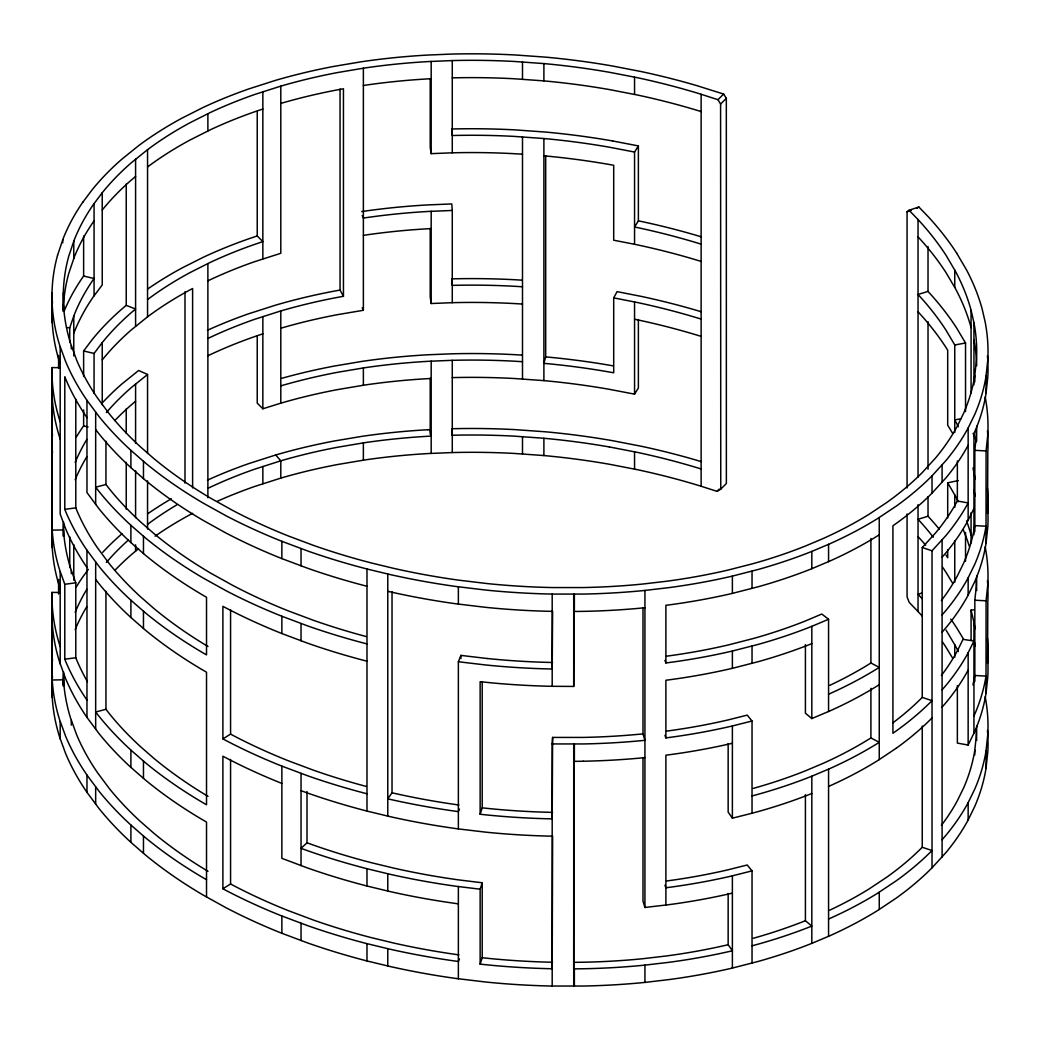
<?xml version="1.0" encoding="UTF-8"?>
<svg xmlns="http://www.w3.org/2000/svg" width="1040" height="1040" viewBox="0 0 1040 1040"><rect width="100%" height="100%" fill="white"/><g stroke="black" fill="none" stroke-linecap="round" stroke-linejoin="round"><path stroke-width="1.5" d="M52.026 292.656L52.247 322.621L52.026 292.656A451.308 260.559 0 0 1 57.59 255.125M52.026 367.588L52.247 547.43L52.026 367.588L60.099 367.666M52.026 592.397L52.247 697.294L52.026 592.397L60.099 592.475M217.282 501.28A392.275 226.486 0 0 1 254.696 486.46L280.8 478.101A405.626 234.195 0 0 1 337.792 464.49L364.442 460.005A428.675 247.494 0 0 1 428.844 453.518L452.27 452.556A454.571 262.444 0 0 1 514.306 453.44L543.894 455.559A484.406 279.669 0 0 1 609.388 464.256L637.338 469.677A510.445 294.697 0 0 1 700.557 486.07L717.041 491.361L720.759 489.164L720.59 104.052L717.964 99.697L700.557 94.094A510.445 294.697 0 0 0 637.338 77.688L609.388 72.28A484.406 279.669 0 0 0 543.894 63.583L514.319 61.464A454.571 262.444 0 0 0 452.27 60.567L428.844 61.542A428.675 247.494 0 0 0 364.442 68.029L337.779 72.514A405.626 234.195 0 0 0 280.8 86.125L254.696 94.484A392.275 226.486 0 0 0 210.184 112.567L189.735 122.876A389.324 224.77 0 0 0 147.55 149.669L131.365 162.721A397.605 229.554 0 0 0 102.245 192.725L93.288 204.659A414.258 239.174 0 0 0 74.1 240.292L68.757 256.152A440.206 254.15 0 0 0 63.336 292.76L63.531 311.389M63.297 311.402L63.323 292.76M63.297 536.211L63.323 523.692M63.297 686.075L63.323 673.725M987.454 730.444A469.092 270.829 0 0 1 987.831 751.569L986.024 768.352A440.219 254.163 0 0 1 974.714 806.52L968.149 819.975A419.042 241.93 0 0 1 945.828 852.696L932.022 867.828A404.014 233.246 0 0 1 895.999 898.261L877.669 910.481A400.621 231.296 0 0 1 829.582 935.87L811.824 943.371A407.251 235.131 0 0 1 758.199 961.428L732.381 968.058A425.178 245.479 0 0 1 669.084 979.576L644.93 982.41A448.266 258.804 0 0 1 583.245 986.037L552.188 986.037L552.188 743.938L583.245 743.951A448.266 258.804 0 0 0 644.93 740.311L642.993 733.876A437.008 252.304 0 0 1 582.881 737.425L552.617 737.425L552.188 818.87A477.685 275.782 0 0 1 485.498 814.827L480.142 814.255L480.142 681.681L485.498 682.253A477.685 275.782 0 0 0 552.188 686.309L573.716 686.426L573.924 611.338M573.924 761.306L573.716 968.877L583.245 968.76A448.266 258.804 0 0 0 644.93 965.12L669.084 962.299A425.178 245.479 0 0 0 732.394 950.768L728.156 944.723L728.156 893.477M552.617 611.247L552.188 669.006A477.685 275.782 0 0 1 485.498 664.95L458.367 661.752L458.367 828.919L485.498 832.13A477.685 275.782 0 0 0 552.188 836.173M552.188 743.938L552.617 737.425M552.617 836.121L552.188 968.747A477.685 275.782 0 0 1 485.498 964.691L480.142 964.132L480.142 889.2L482.209 882.778L458.913 879.931A495.56 286.117 0 0 1 393.458 868.036L371.618 862.771A516.815 298.376 0 0 1 313.469 845.117L307.008 842.803L301.041 848.341L307.58 850.694A527.969 304.824 0 0 0 366.99 868.725L389.298 874.12A506.831 292.617 0 0 0 456.235 886.275L480.142 889.2M63.518 305.11A467.077 269.659 0 0 0 70.668 343.733L76.674 360.204A496.015 286.377 0 0 0 97.487 397.969L109.2 413.712A518.947 299.611 0 0 0 140.478 446.888L153.881 458.588A531.479 306.852 0 0 0 211.523 498.693L233.285 510.757A530.79 306.449 0 0 0 288.288 535.951L313.456 545.376A516.815 298.376 0 0 0 371.605 563.03L393.445 568.308A495.56 286.117 0 0 0 458.913 580.19L487.448 583.596A466.609 269.386 0 0 0 552.617 587.561L582.881 587.561A437.008 252.304 0 0 0 642.993 584.012L666.536 581.256A413.881 238.953 0 0 0 728.156 570.05L753.272 563.602A396.11 228.696 0 0 0 805.415 546.039L822.718 538.72A389.285 224.744 0 0 0 869.427 514.046L887.198 502.203A392.938 226.863 0 0 0 922.246 472.589L935.649 457.886A407.81 235.443 0 0 0 957.346 426.062L963.755 412.958A429.13 247.754 0 0 0 974.766 375.739L976.521 359.398A457.951 264.394 0 0 0 973.934 322.699M974.831 531.57L974.831 450.346L976.521 434.33A457.951 264.394 0 0 0 976.729 426.114M52.234 305.318A478.231 276.107 0 0 0 59.553 344.864L65.702 361.738A507.312 292.89 0 0 0 86.983 400.361L98.956 416.455A530.114 306.059 0 0 0 130.91 450.346L144.586 462.306A542.854 313.417 0 0 0 203.476 503.269L225.693 515.58A542.087 312.975 0 0 0 281.866 541.32L307.58 550.953A527.969 304.824 0 0 0 366.99 568.984L389.298 574.366A506.831 292.617 0 0 0 456.235 586.521L485.498 590.031A477.685 275.782 0 0 0 552.188 594.074L583.245 594.074A448.266 258.804 0 0 0 644.93 590.434L669.084 587.613A425.178 245.479 0 0 0 732.394 576.095L758.199 569.465A407.251 235.131 0 0 0 811.824 551.408L829.582 543.894A400.621 231.296 0 0 0 877.669 518.518L895.999 506.298A404.014 233.246 0 0 0 932.022 475.852L945.815 460.72A419.042 241.93 0 0 0 968.136 427.999L974.701 414.544A440.219 254.163 0 0 0 986.011 376.376L987.818 359.593A469.092 270.829 0 0 0 985.166 321.997L982.124 308.841A496.353 286.572 0 0 0 966.355 269.607L956.644 253.097M973.947 534.69L973.947 433.498L974.701 431.834A440.219 254.163 0 0 0 986.011 393.666L987.818 376.883A469.092 270.829 0 0 0 987.454 355.758M942.097 632.216L945.815 627.887A419.042 241.93 0 0 0 968.136 595.166L974.701 581.711A440.219 254.163 0 0 0 986.011 543.543L986.076 450.918L987.818 434.525A469.092 270.829 0 0 0 985.166 396.929M974.831 681.447L974.831 600.223L976.521 584.207A457.951 264.394 0 0 0 976.729 575.978M986.076 543.153L987.818 526.76A469.092 270.829 0 0 0 987.454 505.635M957.359 685.698L957.359 743.093L968.149 745.043L974.701 731.588A440.219 254.163 0 0 0 986.011 693.42L986.076 600.795L987.818 584.402A469.092 270.829 0 0 0 985.166 546.806M941.382 825.37A407.81 235.443 0 0 0 957.346 800.735L963.755 787.631A429.13 247.754 0 0 0 974.766 750.412L976.521 734.084A457.951 264.394 0 0 0 976.729 725.855M986.076 693.03L987.818 676.637A469.092 270.829 0 0 0 987.454 655.499M942.097 839.735L945.815 835.406A419.042 241.93 0 0 0 968.136 802.685L974.701 789.23A440.219 254.163 0 0 0 986.011 751.062L987.818 734.279A469.092 270.829 0 0 0 985.166 696.683M545.688 155.87L545.688 356.902L543.894 363.337A484.406 279.669 0 0 1 609.388 372.021L613.704 372.801L613.704 297.869L617.084 291.642L641.29 296.4A520.455 300.482 0 0 1 696.852 310.44L701.415 311.805M57.603 255.125L63.076 238.81A425.425 245.609 0 0 1 82.797 202.228M69.732 342.173L69.732 327.834L74.087 315.224A414.258 239.174 0 0 1 93.275 279.591L94.068 278.525L83.629 276.029L82.81 277.173A425.425 245.609 0 0 0 64.168 311.077M480.142 814.255L482.209 807.846L482.209 681.642M480.142 964.132L482.209 957.723L482.209 882.778M94.068 220.883L93.288 221.962A414.258 239.174 0 0 0 74.1 257.582L68.757 273.455A440.206 254.15 0 0 0 63.336 310.05M73.775 333.294L74.087 332.527A414.258 239.174 0 0 1 93.275 296.894L102.232 284.947L102.232 192.725M458.367 661.752L460.915 655.395L487.448 658.541M459.394 809.081L458.367 811.616L456.235 811.33A506.831 292.617 0 0 1 389.298 799.175L387.777 798.824L392.028 792.779L392.028 591.747M459.394 958.945L458.367 961.493L456.235 961.194A506.831 292.617 0 0 1 389.298 949.039L366.99 943.657A527.969 304.824 0 0 1 307.58 925.626L281.866 915.993A542.087 312.975 0 0 1 225.693 890.266L222.898 888.771L222.898 756.197L225.693 757.679A542.087 312.975 0 0 0 281.866 783.419M973.947 508.443L968.149 520.234A419.042 241.93 0 0 1 945.828 552.955L942.097 557.284M973.947 715.949L974.701 714.285A440.219 254.163 0 0 0 986.011 676.117L974.779 675.48A429.13 247.754 0 0 1 972.933 684.918M942.097 614.926L945.815 610.597A419.042 241.93 0 0 0 968.136 577.876L974.701 564.421A440.219 254.163 0 0 0 986.011 526.253L974.779 525.603A429.13 247.754 0 0 1 963.768 562.822L957.359 575.939A407.81 235.443 0 0 1 941.382 600.561M942.097 689.858L945.815 685.529A419.042 241.93 0 0 0 968.136 652.808L973.947 641.017L963.027 639.353L957.359 650.871A407.81 235.443 0 0 1 941.382 675.493M701.129 261.443L700.557 261.248A510.445 294.697 0 0 0 637.338 244.855L634.556 244.27L634.556 152.048L638.378 145.912L612.664 140.972M638.378 145.912L638.378 220.844L634.556 226.98L637.338 227.565A510.445 294.697 0 0 1 700.557 243.971L701.129 244.153M452.27 377.611A454.571 262.444 0 0 1 514.306 378.508L543.894 380.627A484.406 279.669 0 0 1 609.388 389.324L634.556 394.147L638.378 388.011L638.378 319.449M83.629 376.48L83.629 350.961L92.001 339.833A408.798 236.015 0 0 1 121.953 308.971L126.23 305.357L126.23 184.093M94.068 393.328L94.068 353.457L102.232 342.589A397.605 229.554 0 0 1 131.352 312.585L135.59 309.023L126.23 305.357M82.81 202.228L92.001 189.969A408.798 236.015 0 0 1 121.953 159.107L138.632 145.665A400.387 231.153 0 0 1 182.013 118.118L203.099 107.484A403.455 232.934 0 0 1 248.859 88.907L275.73 80.301A416.741 240.604 0 0 1 334.269 66.326L361.699 61.711A439.816 253.916 0 0 1 427.752 55.055L451.776 54.067A465.777 268.918 0 0 1 515.359 54.977L545.688 57.148A495.469 286.052 0 0 1 612.664 66.04L641.29 71.591A520.455 300.482 0 0 1 696.852 85.631L723.619 94.055L726.323 98.332L726.362 483.496L720.759 489.164M83.629 409.955L83.629 425.906L82.81 427.037A425.425 245.609 0 0 0 76.18 437.281M88.296 569.413L82.81 576.914A425.425 245.609 0 0 0 76.18 587.145M968.136 445.289A419.042 241.93 0 0 1 945.828 478.023L932.022 493.142A404.014 233.246 0 0 1 895.999 523.588L892.918 525.746L892.918 733.252L895.999 731.094A404.014 233.246 0 0 0 932.022 700.661L922.246 697.398A392.938 226.863 0 0 1 892.814 722.891M922.246 697.398L922.246 547.521L935.649 532.831A407.81 235.443 0 0 0 957.346 500.994L968.149 502.944A419.042 241.93 0 0 1 945.828 535.665L932.022 550.797L932.022 867.828M942.097 707.148L945.815 702.832A419.042 241.93 0 0 0 968.136 670.098M717.041 491.361L719.277 489.099M717.964 99.697L723.619 94.055M720.59 104.052L726.323 98.332M102.245 359.892A397.605 229.554 0 0 1 131.352 329.875L147.55 316.836A389.324 224.77 0 0 1 189.735 290.043L192.608 288.522L192.608 487.929M106.366 412.568A397.605 229.554 0 0 1 131.352 387.53L147.55 374.478L138.632 370.474L121.953 383.916A408.798 236.015 0 0 0 102.7 402.454M114.829 570.401A397.605 229.554 0 0 1 131.352 554.684L138.58 548.652M135.59 176.436L131.365 180.011A397.605 229.554 0 0 0 102.245 210.015M135.59 401.245L131.365 404.82A397.605 229.554 0 0 0 114.829 420.537M956.657 253.097A521.885 301.301 0 0 0 928.005 216.489L918.84 206.999L909.051 210.249L907.075 211.77L907.075 487.981M895.999 748.397L877.669 760.617A400.621 231.296 0 0 1 829.582 785.993L828.568 786.422M918.84 206.999L916.734 208.39M828.568 919.009L829.582 918.58A400.621 231.296 0 0 0 877.669 893.191L895.999 880.971A404.014 233.246 0 0 0 932.022 850.538L922.246 847.275A392.938 226.863 0 0 1 887.211 876.876L869.427 888.732A389.285 224.744 0 0 1 829.803 910.143M366.99 793.78A527.969 304.824 0 0 1 307.58 775.749L281.866 766.116A542.087 312.975 0 0 1 225.693 740.389L222.898 738.907L230.568 734.11L230.568 609.622M222.898 888.771L230.568 883.987L230.568 759.486M879.255 534.82L877.669 535.808A400.621 231.296 0 0 1 829.582 561.184L811.824 568.698A407.251 235.131 0 0 1 758.199 586.755L732.381 593.385A425.178 245.479 0 0 1 669.084 604.903L665.886 605.306L665.886 662.948L669.084 662.545A425.178 245.479 0 0 0 732.394 651.027L758.199 644.397A407.251 235.131 0 0 0 811.824 626.34L828.568 619.268L828.568 711.49L811.824 718.562L805.415 713.193L805.415 644.631M870.909 538.499L870.909 663L869.427 663.923A389.285 224.744 0 0 1 829.803 685.334M879.255 684.684L877.669 685.672A400.621 231.296 0 0 1 829.582 711.061L828.568 711.49M870.909 688.298L870.909 737.932L869.427 738.855A389.285 224.744 0 0 1 822.718 763.529L805.415 770.835A396.11 228.696 0 0 1 753.259 788.398M192.608 513.331L189.735 514.852A389.324 224.77 0 0 0 155.09 536.185M262.847 109.031L254.696 111.774A392.275 226.486 0 0 0 210.184 129.857L189.735 140.166A389.324 224.77 0 0 0 147.55 166.972M257.231 111.449L257.231 235.95L262.847 241.605L254.696 244.361A392.275 226.486 0 0 0 210.184 262.431L189.735 272.74A389.324 224.77 0 0 0 147.55 299.546M207.883 280.826L210.197 279.734A392.275 226.486 0 0 1 254.696 261.651L280.8 253.292L280.8 86.125M207.883 338.468L210.197 337.376A392.275 226.486 0 0 1 254.696 319.293L280.8 310.934A405.626 234.195 0 0 1 337.792 297.336L343.447 296.296L343.447 88.777L337.779 89.804A405.626 234.195 0 0 0 280.8 103.415M207.883 355.758L210.197 354.666A392.275 226.486 0 0 1 254.696 336.583L262.847 333.84M207.883 488.332L210.197 487.24A392.275 226.486 0 0 1 254.696 469.17L280.8 460.811A405.626 234.195 0 0 1 337.792 447.2L364.442 442.715A428.675 247.494 0 0 1 428.844 436.228L431.184 436.098L430.209 429.611L427.752 429.728M870.909 737.932L879.255 742.326L877.669 743.314A400.621 231.296 0 0 1 829.582 768.703L811.824 776.204A407.251 235.131 0 0 1 758.199 794.274L752.037 795.951M828.568 694.2L829.582 693.771A400.621 231.296 0 0 0 877.669 668.382L879.255 667.394L870.909 663M907.075 211.77L911.222 210.327M257.231 235.95L248.859 238.771A403.455 232.934 0 0 0 203.099 257.361L182.013 267.982A400.387 231.153 0 0 0 147.55 289.107M257.231 336.154L257.231 403.117L262.847 408.772L280.8 403.169A405.626 234.195 0 0 1 337.792 389.558L364.442 385.073A428.675 247.494 0 0 1 428.844 378.586L431.184 378.456M965.536 411.567L965.536 343.005L956.644 328.029A521.885 301.301 0 0 0 928.005 291.434L918.034 294.476A510.809 294.918 0 0 1 946.075 330.304L954.759 344.968L954.759 432.484M939.315 529.191A521.885 301.301 0 0 0 928.005 516.243L918.034 519.285A510.809 294.918 0 0 1 933.27 537.173M922.311 592.917L918.034 594.23A510.809 294.918 0 0 1 922.077 598.689M427.752 429.741A439.816 253.916 0 0 0 361.699 436.384L334.269 440.999A416.741 240.604 0 0 0 275.717 454.974L248.859 463.58A403.455 232.934 0 0 0 207.441 480.155M811.824 643.63A407.251 235.131 0 0 1 758.199 661.687L732.381 668.317A425.178 245.479 0 0 1 669.084 679.835L665.886 680.251L665.886 737.893L669.084 737.49A425.178 245.479 0 0 0 732.394 725.959L752.037 721.019L752.037 813.241L732.381 818.181L728.156 812.136L728.156 743.587M752.037 963.118L752.037 870.883L732.381 875.836A425.178 245.479 0 0 1 669.084 887.354L665.886 887.757L664.924 885.209M752.037 813.241L758.199 811.564A407.251 235.131 0 0 0 811.824 793.507M752.037 945.815L758.199 944.138A407.251 235.131 0 0 0 811.824 926.081L805.415 920.712L805.415 794.599M366.145 636.532A516.815 298.376 0 0 1 313.469 620.308L288.288 610.883A530.79 306.449 0 0 1 233.285 585.689L211.523 573.625A531.479 306.852 0 0 1 153.868 533.52L140.465 521.82A518.947 299.611 0 0 1 109.187 488.657L105.95 484.497L95.667 487.201L98.956 491.4A530.114 306.059 0 0 0 130.91 525.291L144.586 537.238A542.854 313.417 0 0 0 203.476 578.201L225.693 590.525A542.087 312.975 0 0 0 281.866 616.252L307.58 625.885A527.969 304.824 0 0 0 366.99 643.916M208.013 796.354A531.479 306.852 0 0 1 153.868 758.329L140.465 746.629A518.947 299.611 0 0 1 109.187 713.466L105.95 709.306L95.667 712.01L98.956 716.209A530.114 306.059 0 0 0 130.91 750.1L144.586 762.047A542.854 313.417 0 0 0 203.476 803.01L206.518 804.765L206.518 672.178L203.476 670.436A542.854 313.417 0 0 1 144.586 629.473L130.897 617.513A530.114 306.059 0 0 1 98.943 583.622L95.667 579.423M947.7 517.881L947.7 482.807L958.321 480.584M343.447 296.296L340.054 290.069L334.269 291.122A416.741 240.604 0 0 0 275.717 305.11L248.859 313.703A403.455 232.934 0 0 0 207.441 330.278M954.759 344.968L965.536 343.005M960.921 418.782L954.759 419.9L955.552 421.369A484.874 279.942 0 0 1 958.321 426.79M363.376 68.198L363.376 310.297L337.779 314.613A405.626 234.195 0 0 0 280.8 328.224M522.496 361.699L514.319 361.205A454.571 262.444 0 0 0 452.27 360.321L428.844 361.283A428.675 247.494 0 0 0 364.442 367.77L337.779 372.255A405.626 234.195 0 0 0 280.8 385.866M363.376 85.488L364.442 85.332A428.675 247.494 0 0 1 428.844 78.832L431.184 78.715M363.376 235.365L364.442 235.196A428.675 247.494 0 0 1 428.844 228.709L431.184 228.592M86.983 417.651A507.312 292.89 0 0 1 65.689 379.028L64.792 376.766L64.792 509.353L75.79 507.871L76.674 510.068A496.015 286.377 0 0 0 97.487 547.833L109.2 563.589A518.947 299.611 0 0 0 140.478 596.752L153.881 608.465A531.479 306.852 0 0 0 208.013 646.49M52.234 530.127A478.231 276.107 0 0 0 59.553 569.673L64.792 584.285L75.79 582.803L75.79 657.748L76.674 659.945A496.015 286.377 0 0 0 87.425 681.668M64.792 584.285L64.792 659.217L75.79 657.748M732.394 893.126A425.178 245.479 0 0 1 669.084 904.644L644.93 907.465L642.993 901.043L642.993 757.614M971.074 640.38L971.074 610.09L974.272 609.83M430.209 78.598L430.209 147.16L431.184 153.647L452.27 152.815A454.571 262.444 0 0 1 514.306 153.699L522.496 154.18M362.232 215.54L363.376 218.062L364.442 217.906A428.675 247.494 0 0 1 428.844 211.419L452.27 210.457L452.27 302.679L431.184 303.524L430.209 297.024L430.209 228.462M573.716 611.494L583.245 611.364A448.266 258.804 0 0 0 644.93 607.737M573.716 761.371L583.245 761.241M52.247 530.127L63.531 529.919A467.077 269.659 0 0 0 70.668 568.529L75.79 582.803M52.247 680.004L63.531 679.783A467.077 269.659 0 0 0 70.668 718.406L76.674 734.877A496.015 286.377 0 0 0 97.487 772.642L109.2 788.398A518.947 299.611 0 0 0 140.478 821.561L153.881 833.274A531.479 306.852 0 0 0 208.013 871.299M573.924 962.338L582.881 962.234A437.008 252.304 0 0 0 642.993 958.698L666.536 955.942A413.881 238.953 0 0 0 728.156 944.723M974.831 450.346L986.076 450.918M974.831 600.223L986.076 600.795M452.27 77.87A454.571 262.444 0 0 1 514.306 78.767L543.894 80.886A484.406 279.669 0 0 1 609.388 89.57L637.338 94.991A510.445 294.697 0 0 1 700.557 111.384L701.129 111.579M451.867 130.299L452.27 135.512A454.571 262.444 0 0 1 514.306 136.409L543.894 138.528A484.406 279.669 0 0 1 609.388 147.212L634.556 152.048M452.27 435.253A454.571 262.444 0 0 1 514.306 436.15L543.894 438.269A484.406 279.669 0 0 1 609.388 446.966M522.236 280.189L515.359 279.773A465.777 268.918 0 0 0 451.776 278.863M522.496 286.767L514.319 286.273A454.571 262.444 0 0 0 452.27 285.376L451.867 280.176M522.496 304.057L514.319 303.563A454.571 262.444 0 0 0 452.27 302.679M522.236 355.121L515.359 354.705A465.777 268.918 0 0 0 451.776 353.808L427.752 354.783A439.816 253.916 0 0 0 361.699 361.439L334.269 366.067A416.741 240.604 0 0 0 281.814 378.3M66.547 327.509L69.732 327.834M482.209 807.846L487.448 808.405A466.609 269.386 0 0 0 552.617 812.37M482.209 957.723L487.448 958.282A466.609 269.386 0 0 0 552.617 962.234M387.777 591.305L389.298 591.656A506.831 292.617 0 0 0 456.235 603.824L485.498 607.321A477.685 275.782 0 0 0 552.188 611.364M456.235 978.497L485.498 981.994A477.685 275.782 0 0 0 552.188 986.05M458.367 828.919L456.235 828.62A506.831 292.617 0 0 1 389.298 816.465L366.99 811.07A527.969 304.824 0 0 1 307.58 793.039L301.041 790.699M458.367 903.851L456.235 903.552A506.831 292.617 0 0 1 389.298 891.397L366.99 886.015A527.969 304.824 0 0 1 307.58 867.984L281.866 858.351L281.866 766.116M613.704 297.869L637.338 302.51A510.445 294.697 0 0 1 700.557 318.903L701.129 319.085M609.388 446.953L637.338 452.374A510.445 294.697 0 0 1 700.557 468.78L701.129 468.962M634.556 244.27L613.704 240.214L613.704 165.282L609.388 164.502A484.406 279.669 0 0 0 543.894 155.818M638.378 220.844L641.29 221.455A520.455 300.482 0 0 1 696.852 235.495L701.415 236.873M634.556 319.215L637.338 319.8A510.445 294.697 0 0 1 700.557 336.193L701.129 336.388M456.235 978.497A506.831 292.617 0 0 1 389.298 966.329L366.99 960.947A527.969 304.824 0 0 1 307.58 942.916L281.866 933.283A542.087 312.975 0 0 1 225.693 907.556L203.476 895.245A542.854 313.417 0 0 1 144.586 854.269L130.897 842.322A530.114 306.059 0 0 1 98.943 808.431L86.97 792.337A507.312 292.89 0 0 1 65.689 753.714L59.54 736.827A478.231 276.107 0 0 1 52.234 697.294M392.028 792.779L393.445 793.117A495.56 286.117 0 0 0 458.913 804.999M83.629 350.961L94.068 353.457M83.629 425.906L88.101 426.972M701.415 461.682L696.852 460.304A520.455 300.482 0 0 0 641.29 446.264L612.664 440.713A495.469 286.052 0 0 0 545.701 431.821L515.359 429.65A465.777 268.918 0 0 0 451.776 428.74M922.246 547.521L932.022 550.797M366.99 586.274A527.969 304.824 0 0 1 307.58 568.23L281.866 558.61A542.087 312.975 0 0 1 225.693 532.87L203.476 520.559A542.854 313.417 0 0 1 144.586 479.596L130.897 467.649A530.114 306.059 0 0 1 98.943 433.758L95.667 429.559M366.99 661.206A527.969 304.824 0 0 1 307.58 643.175L281.866 633.542A542.087 312.975 0 0 1 225.693 607.815L222.898 606.32L222.898 738.907M230.568 734.11L233.285 735.566A530.79 306.449 0 0 0 288.288 760.76L313.456 770.185A516.815 298.376 0 0 0 366.145 786.396M230.568 883.987L233.285 885.43A530.79 306.449 0 0 0 288.288 910.624L313.456 920.062A516.815 298.376 0 0 0 371.605 937.703L393.445 942.981A495.56 286.117 0 0 0 458.913 954.876M206.518 879.697L203.476 877.955A542.854 313.417 0 0 1 144.586 836.979L130.897 825.032A530.114 306.059 0 0 1 98.943 791.141L86.97 775.047A507.312 292.89 0 0 1 65.689 736.424L59.54 719.537A478.231 276.107 0 0 1 52.234 680.004M828.568 619.268L821.795 614.042L805.415 620.971A396.11 228.696 0 0 1 753.259 638.534L728.156 644.982A413.881 238.953 0 0 1 666.523 656.188M64.792 509.353L65.702 511.615A507.312 292.89 0 0 0 86.983 550.238L98.956 566.332A530.114 306.059 0 0 0 130.91 600.223L144.586 612.17A542.854 313.417 0 0 0 203.476 653.146L206.518 654.888L206.518 597.246L203.476 595.504A542.854 313.417 0 0 1 144.586 554.528L130.897 542.581A530.114 306.059 0 0 1 98.943 508.69L86.97 492.596L86.97 400.361M206.518 896.987L206.518 822.055L203.476 820.313A542.854 313.417 0 0 1 144.586 779.337L130.897 767.39A530.114 306.059 0 0 1 98.943 733.499L86.97 717.405A507.312 292.89 0 0 1 65.689 678.782L59.54 661.895A478.231 276.107 0 0 1 52.234 622.362M909.051 210.249L918.034 219.544A510.809 294.918 0 0 1 946.075 255.372L955.552 271.492A484.874 279.942 0 0 1 970.97 309.803L973.947 322.699L973.947 384.826M922.077 615.979A510.809 294.918 0 0 0 918.021 611.52L909.181 602.368L907.075 596.83L907.075 513.968M275.73 454.987L280.8 460.811L280.8 478.101M752.037 721.019L747.214 715.117L728.156 719.914A413.881 238.953 0 0 1 666.523 731.12M752.037 870.883L747.214 864.994L728.156 869.778A413.881 238.953 0 0 1 666.523 880.997M946.062 555.126L947.7 557.739L947.7 549.77M946.062 630.058L955.552 646.178A484.874 279.942 0 0 1 958.321 651.599M947.7 482.807L955.552 496.301A484.874 279.942 0 0 1 958.321 501.735M952.575 433.264L947.7 425.165L947.7 350.22L946.062 347.607A510.809 294.918 0 0 0 918.021 311.779M952.575 583.141L946.062 572.416A510.809 294.918 0 0 0 942.526 567.099M963.3 638.729L956.644 627.77A521.885 301.301 0 0 0 950.768 619.099M952.575 658.073L946.062 647.348A510.809 294.918 0 0 0 942.526 642.031M971.074 327.639L970.957 327.106A484.874 279.942 0 0 0 955.539 288.795L946.062 272.675A510.809 294.918 0 0 0 918.021 236.834M362.232 307.775L363.376 310.297M64.792 659.217L65.702 661.479A507.312 292.89 0 0 0 86.983 700.102M664.924 660.413L665.886 662.948M664.924 735.345L665.886 737.893M60.19 364.208L59.54 362.154A478.231 276.107 0 0 1 52.234 322.621M60.19 421.85L59.54 419.796A478.231 276.107 0 0 1 52.234 380.263M60.19 439.14L59.54 437.086A478.231 276.107 0 0 1 52.234 397.553M60.19 589.017L59.54 586.963A478.231 276.107 0 0 1 52.234 547.43M60.19 646.659L59.54 644.605A478.231 276.107 0 0 1 52.234 605.072M971.074 610.09L973.947 622.44L973.947 733.252M971.074 535.145L970.957 534.612A484.874 279.942 0 0 0 966.55 520.858M972.985 467.961L973.947 472.576M452.27 210.457L451.776 203.931L427.752 204.919A439.816 253.916 0 0 0 361.699 211.575M451.867 430.053L452.27 435.266M986.076 375.986L986.076 393.276M986.076 750.672L986.076 767.962M974.831 375.414L974.831 381.706M974.831 750.1L974.831 754.819M971.074 310.336L971.074 393.003M971.074 512.733L971.074 543.01M968.149 427.999L968.149 520.234M968.149 577.876L968.149 595.166M968.149 652.808L968.149 745.043M968.149 802.685L968.149 819.975M965.536 532.493L965.536 561.197M957.359 460.967L957.359 500.994M954.759 270.036L954.759 287.326M954.759 494.845L954.759 507.416M954.759 540.826L954.759 582.283M954.759 644.709L954.759 657.293M942.097 465.049L942.097 482.339M942.097 539.981L942.097 857.025M932.022 475.852L932.022 493.142M928.018 246.597L928.018 291.434M928.018 321.698L928.018 469.222M928.018 496.782L928.018 516.243M922.246 726.011L922.246 847.275M918.034 219.544L918.034 477.139M918.034 504.699L918.034 611.52M879.255 517.517L879.255 759.616M879.255 892.203L879.255 909.493M828.568 544.323L828.568 561.613M828.568 769.132L828.568 936.299M811.824 551.395L811.824 568.698M811.824 626.34L811.824 718.562M811.824 776.204L811.824 943.371M752.037 571.142L752.037 588.432M752.037 646.074L752.037 663.364M732.381 576.082L732.381 593.385M732.381 651.027L732.381 668.317M732.381 725.959L732.381 818.181M732.381 875.836L732.381 968.058M701.129 94.276L701.129 486.252M665.886 905.06L665.886 755.183L669.084 754.78A425.178 245.479 0 0 0 732.394 743.262M644.93 590.434L644.93 907.465M644.93 965.12L644.93 982.41M642.993 607.763L642.993 733.876M634.556 77.116L634.556 94.406M634.556 301.912L634.556 394.147M634.556 451.789L634.556 469.079M574.366 594.178L574.366 611.468M574.366 744.055L574.366 761.345M574.366 968.864L574.366 986.154M573.716 594.204L573.716 686.426M573.716 744.068L573.716 986.18M552.188 594.061L552.188 686.296M543.894 63.596L543.894 80.886M543.894 138.528L543.894 380.627M543.894 438.269L543.894 455.559M522.496 61.958L522.496 79.248M522.496 136.89L522.496 378.989M522.496 436.631L522.496 453.921M460.915 655.395L460.915 658.541M458.367 586.807L458.367 604.11M458.367 886.561L458.367 978.783M452.27 60.58L452.27 152.815M452.27 360.321L452.27 452.556M431.184 61.425L431.184 153.647M431.184 211.289L431.184 303.524M431.184 361.166L431.184 453.401M430.209 378.365L430.209 434.317M387.777 574.015L387.777 816.114M387.777 873.756L387.777 891.046M387.777 948.688L387.777 965.978M366.99 568.971L366.99 811.07M366.99 868.725L366.99 886.015M366.99 943.657L366.99 960.947M363.376 367.939L363.376 385.229M363.376 442.871L363.376 460.161M340.054 89.037L340.054 290.069M307.008 791.557L307.008 842.803M301.041 548.6L301.041 565.89M301.041 623.532L301.041 640.822M301.041 773.396L301.041 865.631M301.041 923.273L301.041 940.563M281.866 541.307L281.866 558.61M281.866 616.252L281.866 633.542M281.866 915.993L281.866 933.283M280.8 310.934L280.8 403.169M262.847 91.728L262.847 258.895M262.847 316.537L262.847 408.772M262.847 466.414L262.847 483.704M207.883 113.659L207.883 130.949M207.883 263.536L207.883 497.77M184.99 291.811L184.99 483.119M147.55 149.669L147.55 316.836M147.55 374.478L147.55 453.44M147.55 480.844L147.55 529.074M143.468 461.344L143.468 478.634M143.468 536.276L143.468 553.566M143.468 611.208L143.468 628.511M143.468 761.085L143.468 778.375M143.468 836.017L143.468 853.32M135.59 159.146L135.59 326.313M135.59 383.955L135.59 443.287M135.59 470.769L135.59 517.66M135.59 544.83L135.59 551.122M130.897 450.346L130.897 467.649M130.897 525.291L130.897 542.581M130.897 600.223L130.897 617.513M130.897 750.1L130.897 767.39M130.897 825.032L130.897 842.322M126.23 408.902L126.23 433.16M126.23 462.267L126.23 509.145M105.95 441.272L105.95 484.497M105.95 591.279L105.95 709.306M102.232 342.589L102.232 404.716M95.667 412.269L95.667 504.491M95.667 562.133L95.667 729.3M95.667 786.942L95.667 804.232M94.068 203.593L94.068 295.815M86.97 550.238L86.97 717.405M86.97 775.047L86.97 792.337M83.629 236.002L83.629 276.029M75.79 399.542L75.79 507.871M73.775 241.072L73.775 258.362M73.775 316.004L73.775 355.927M73.775 544.609L73.775 580.177M71.292 345.709L71.292 348.855M71.292 570.518L71.292 573.664M71.292 720.395L71.292 725.101M69.732 536.783L69.732 567.593M63.531 521.833L63.531 536.198M63.531 671.775L63.531 686.075M62.751 239.668L62.751 242.801M60.19 346.918L60.19 514.085L65.702 528.905A507.312 292.89 0 0 0 86.983 567.528M60.19 571.727L60.19 663.949M60.19 721.591L60.19 738.894M58.591 355.433L58.591 368.186M58.591 579.462L58.591 594.048M976.04 729.378A457.951 264.394 0 0 1 976.69 740.402M75.153 629.655A414.258 239.174 0 0 1 86.84 606.593M63.336 684.736A440.206 254.15 0 0 1 63.856 675.142M52.039 684.619A451.308 260.559 0 0 1 52.468 676.208M805.415 920.712A396.11 228.696 0 0 1 753.259 938.275M52.039 667.329A451.308 260.559 0 0 1 52.468 658.905M75.153 612.365A414.258 239.174 0 0 1 86.84 589.29M102.7 552.331A408.798 236.015 0 0 1 121.953 533.78M106.366 562.445A397.605 229.554 0 0 1 128.375 540.033M147.55 524.355A389.324 224.77 0 0 1 176.813 504.868M147.55 513.916A400.387 231.153 0 0 1 171.327 498.784M973.934 639.73A457.951 264.394 0 0 1 975.039 646.165M973.934 622.44A457.951 264.394 0 0 1 975.039 628.875M987.454 638.209A469.092 270.829 0 0 1 987.831 659.334L987.545 663.247L987.818 601.692A469.092 270.829 0 0 0 987.454 580.567M545.701 356.889A495.469 286.052 0 0 1 612.664 365.781M918.021 536.588A510.809 294.918 0 0 1 925.652 545.142M75.153 479.778A414.258 239.174 0 0 1 86.84 456.716M75.153 462.488A414.258 239.174 0 0 1 86.84 439.426M932.022 717.951A404.014 233.246 0 0 1 895.999 748.397M963.326 529.932A484.874 279.942 0 0 1 969.345 546.403M976.04 579.514A457.951 264.394 0 0 1 976.69 590.525M52.039 442.52A451.308 260.559 0 0 1 52.468 434.096M52.039 459.81A451.308 260.559 0 0 1 52.468 451.399M644.93 757.601A448.266 258.804 0 0 1 583.245 761.228M973.089 433.368A496.353 286.572 0 0 1 976.547 441.766M973.934 489.866A457.951 264.394 0 0 1 975.039 496.301M973.934 472.576A457.951 264.394 0 0 1 975.039 478.998M987.454 488.345A469.092 270.829 0 0 1 987.831 509.47L987.545 513.37L987.818 451.828A469.092 270.829 0 0 0 987.454 430.69M612.664 140.972A495.469 286.052 0 0 0 545.701 132.08L515.359 129.909A465.777 268.918 0 0 0 451.776 128.999M976.04 429.637A457.951 264.394 0 0 1 976.69 440.661M552.617 662.493A466.609 269.386 0 0 1 487.461 658.528M52.039 309.946A451.308 260.559 0 0 1 52.468 301.522M973.934 339.989A457.951 264.394 0 0 1 976.69 365.716"/></g></svg>
